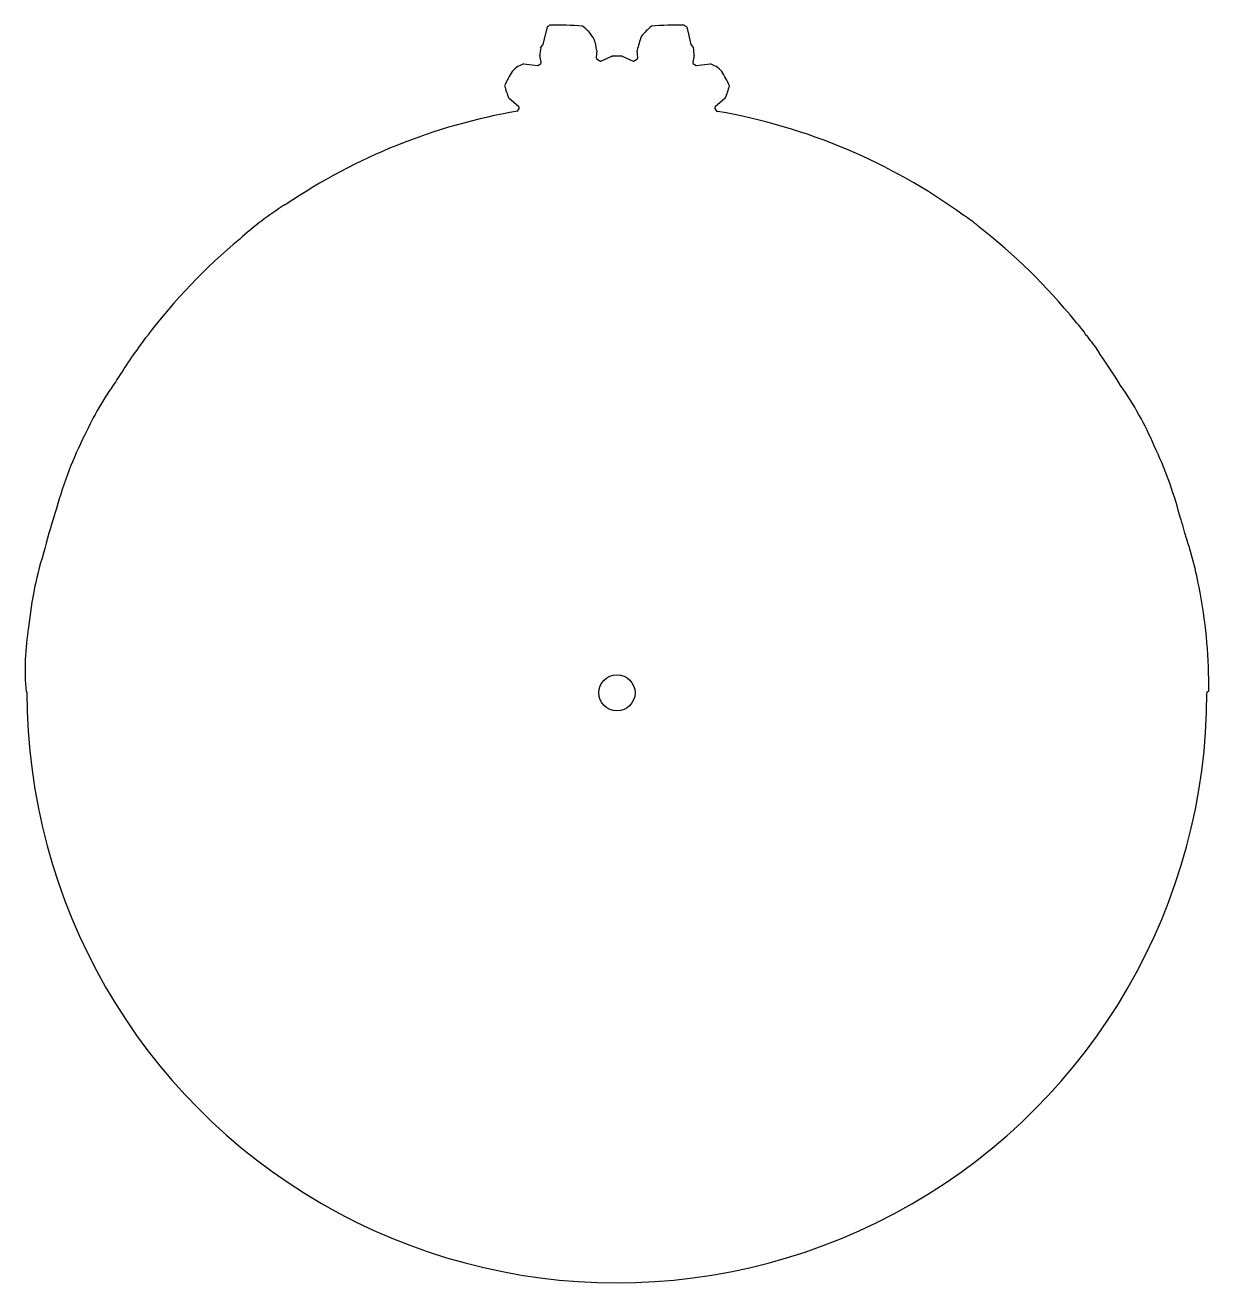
# Model space of a CAD drawing. Header units: millimetres. Extents: x -76 to 76, y -76 to 86.
import ezdxf

# ---------------------------------------------------------------- set-up
doc = ezdxf.new("R2010")
doc.units = ezdxf.units.MM
doc.layers.add('CUT_INNER', color=6, linetype='Continuous')
doc.layers.add('CUT_OUTER', color=1, linetype='Continuous')

msp = doc.modelspace()

# ---------------------------------------------------------------- linework, layer by layer
at = {"layer": 'CUT_INNER'}
msp.add_circle((0, 0), 2.33, dxfattribs=at)
at = {"layer": 'CUT_OUTER'}
for points in [[(-9.5, 83.52), (-8.97, 85.76), (-8.97, 85.77)], [(8.98, 85.77), (8.98, 85.76), (9.51, 83.52)], [(-9.84, 83.06), (-9.83, 83.07), (-9.53, 83.47)], [(-2.59, 82.74), (-2.59, 82.73), (-2.69, 81.85)], [(2.7, 81.85), (2.6, 82.73), (2.6, 82.74)], [(9.54, 83.47), (9.84, 83.07), (9.84, 83.06)], [(-12, 81.01), (-11.99, 81.01), (-10.22, 80.8)], [(-10.11, 80.83), (-9.81, 81.06)], [(-9.75, 81.21), (-9.94, 82.09), (-9.94, 82.09)], [(-2.63, 81.71), (-2.23, 81.39)], [(-2.08, 81.37), (-0.65, 81.98), (-0.64, 81.98)], [(0.65, 81.98), (0.66, 81.98), (2.08, 81.37)], [(2.24, 81.39), (2.64, 81.71)], [(9.95, 82.09), (9.95, 82.09), (9.76, 81.21)], [(9.81, 81.06), (10.12, 80.83)], [(10.23, 80.8), (12, 81.01), (12.01, 81.01)], [(-12.64, 75.47), (-13.94, 76.57), (-13.95, 76.57)], [(13.95, 76.57), (13.95, 76.57), (12.65, 75.47)], [(-12.82, 74.91), (-12.6, 75.28)], [(12.61, 75.28), (12.83, 74.91), (12.99, 74.88)], [(-42.82, 62.84), (-42.81, 62.84), (-42.65, 62.9), (-42.61, 62.93)], [(-60.54, 45.94), (-60.48, 46.02)], [(61.75, 44.35), (62.13, 43.78), (62.14, 43.76)], [(-76, 0.12), (-76.12, 0.12), (-76.12, 0.12)], [(76.24, 0.23), (76.24, 0.23), (76, 0.07), (76, 0)]]:
    msp.add_lwpolyline(points, dxfattribs=at)
for centre, radius, start, end in [((-6.52, 82.45), 4.13, 121.0067, 126.4259), ((-7.59, 44.8), 41.2, 85.5996, 91.469), ((-11.62, 76.78), 11.59, 45.9905, 51.6768), ((16.75, 72.27), 18.35, 132.1333, 137.8679), ((7.68, 41.6), 44.39, 88.742, 94.189), ((6.72, 82.73), 3.78, 53.3275, 59.2399), ((-14.32, 77.25), 13.32, 31.1423, 36.1751), ((21.37, 78.22), 19.31, 160.7764, 166.4649), ((-1.05, 81.6), 8.9, 170.5196, 176.8212), ((-9.65, 83.56), 0.15, 323.114, 346.6153), ((-18.28, 79.86), 15.95, 10.4014, 15.5857), ((9.66, 83.56), 0.15, 193.3847, 216.886), ((0.83, 81.57), 9.14, 3.2609, 9.3983), ((-9.2, 73.43), 8.08, 110.2851, 116.1245), ((-9.9, 81.18), 0.15, 306.886, 12.5004), ((-2.54, 81.83), 0.15, 173.6696, 231.3304), ((-2.13, 81.51), 0.15, 231.3304, 293.1812), ((0, 69.2), 12.8, 87.0939, 92.9061), ((2.14, 81.51), 0.15, 246.8188, 308.6696), ((2.55, 81.83), 0.15, 308.6696, 6.3304), ((9.9, 81.18), 0.15, 167.4996, 233.114), ((9.3, 73.64), 7.85, 63.7894, 69.8011), ((4.15, 69.51), 20.56, 149.1967, 154.997), ((-6.24, 72.32), 10.6, 127.9444, 133.3307), ((-10.2, 80.95), 0.15, 263.2805, 306.886), ((10.21, 80.95), 0.15, 233.114, 276.7195), ((6.76, 72.91), 9.82, 46.4805, 52.3011), ((-5.53, 68.78), 22.13, 25.1915, 30.5778), ((3.52, 83.29), 18.71, 195.8075, 201.044), ((-1.78, 82.72), 16.9, 338.6745, 344.4739), ((0, 0.01), 75.99, 99.7128, 124.1022), ((-12.73, 75.35), 0.15, 329.0125, 49.7706), ((12.74, 75.35), 0.15, 130.2294, 210.9875), ((0, 0.01), 75.99, 54.0462, 80.1567), ((-21.67, 29.12), 39.8, 122.0901, 132.5759), ((39.04, 52.05), 10.99, 46.7682, 59.4877), ((0.02, 0.02), 75.97, 39.0022, 52.2158), ((-0.01, 0.01), 75.99, 129.7525, 142.7348), ((48.78, 38.29), 14.03, 33.4214, 42.8521), ((-56.4, 42.17), 5.6, 137.6502, 148.7953), ((639.54, 483.79), 725.91, 217.08955, 217.25517), ((-0.36, 0.24), 75.57, 143.613, 148.2369), ((0.2, 0.14), 75.75, 31.3768, 35.1591), ((-31.51, 16.3), 40.72, 144.3718, 155.4584), ((28.93, 14.46), 43.86, 23.2991, 34.9515), ((-26.69, 11.68), 47.07, 152.7707, 165.1365), ((22.95, 9.85), 51.21, 14.8054, 25.3807), ((-0.41, 0.12), 75.57, 161.7783, 165.842), ((0.37, 0.11), 75.62, 15.439, 17.5714), ((21.75, 3.27), 54.23, 9.9718, 18.234), ((-27.81, 3.77), 48.21, 162.0812, 174.4382), ((13.08, 1), 63.16, 359.3002, 10.638), ((-41.42, 2.94), 34.82, 170.9007, 184.6393), ((0, 0), 76, 179.9131, 0.0001)]:
    msp.add_arc(centre, radius, start, end, dxfattribs=at)

doc.saveas('drawing.dxf')
